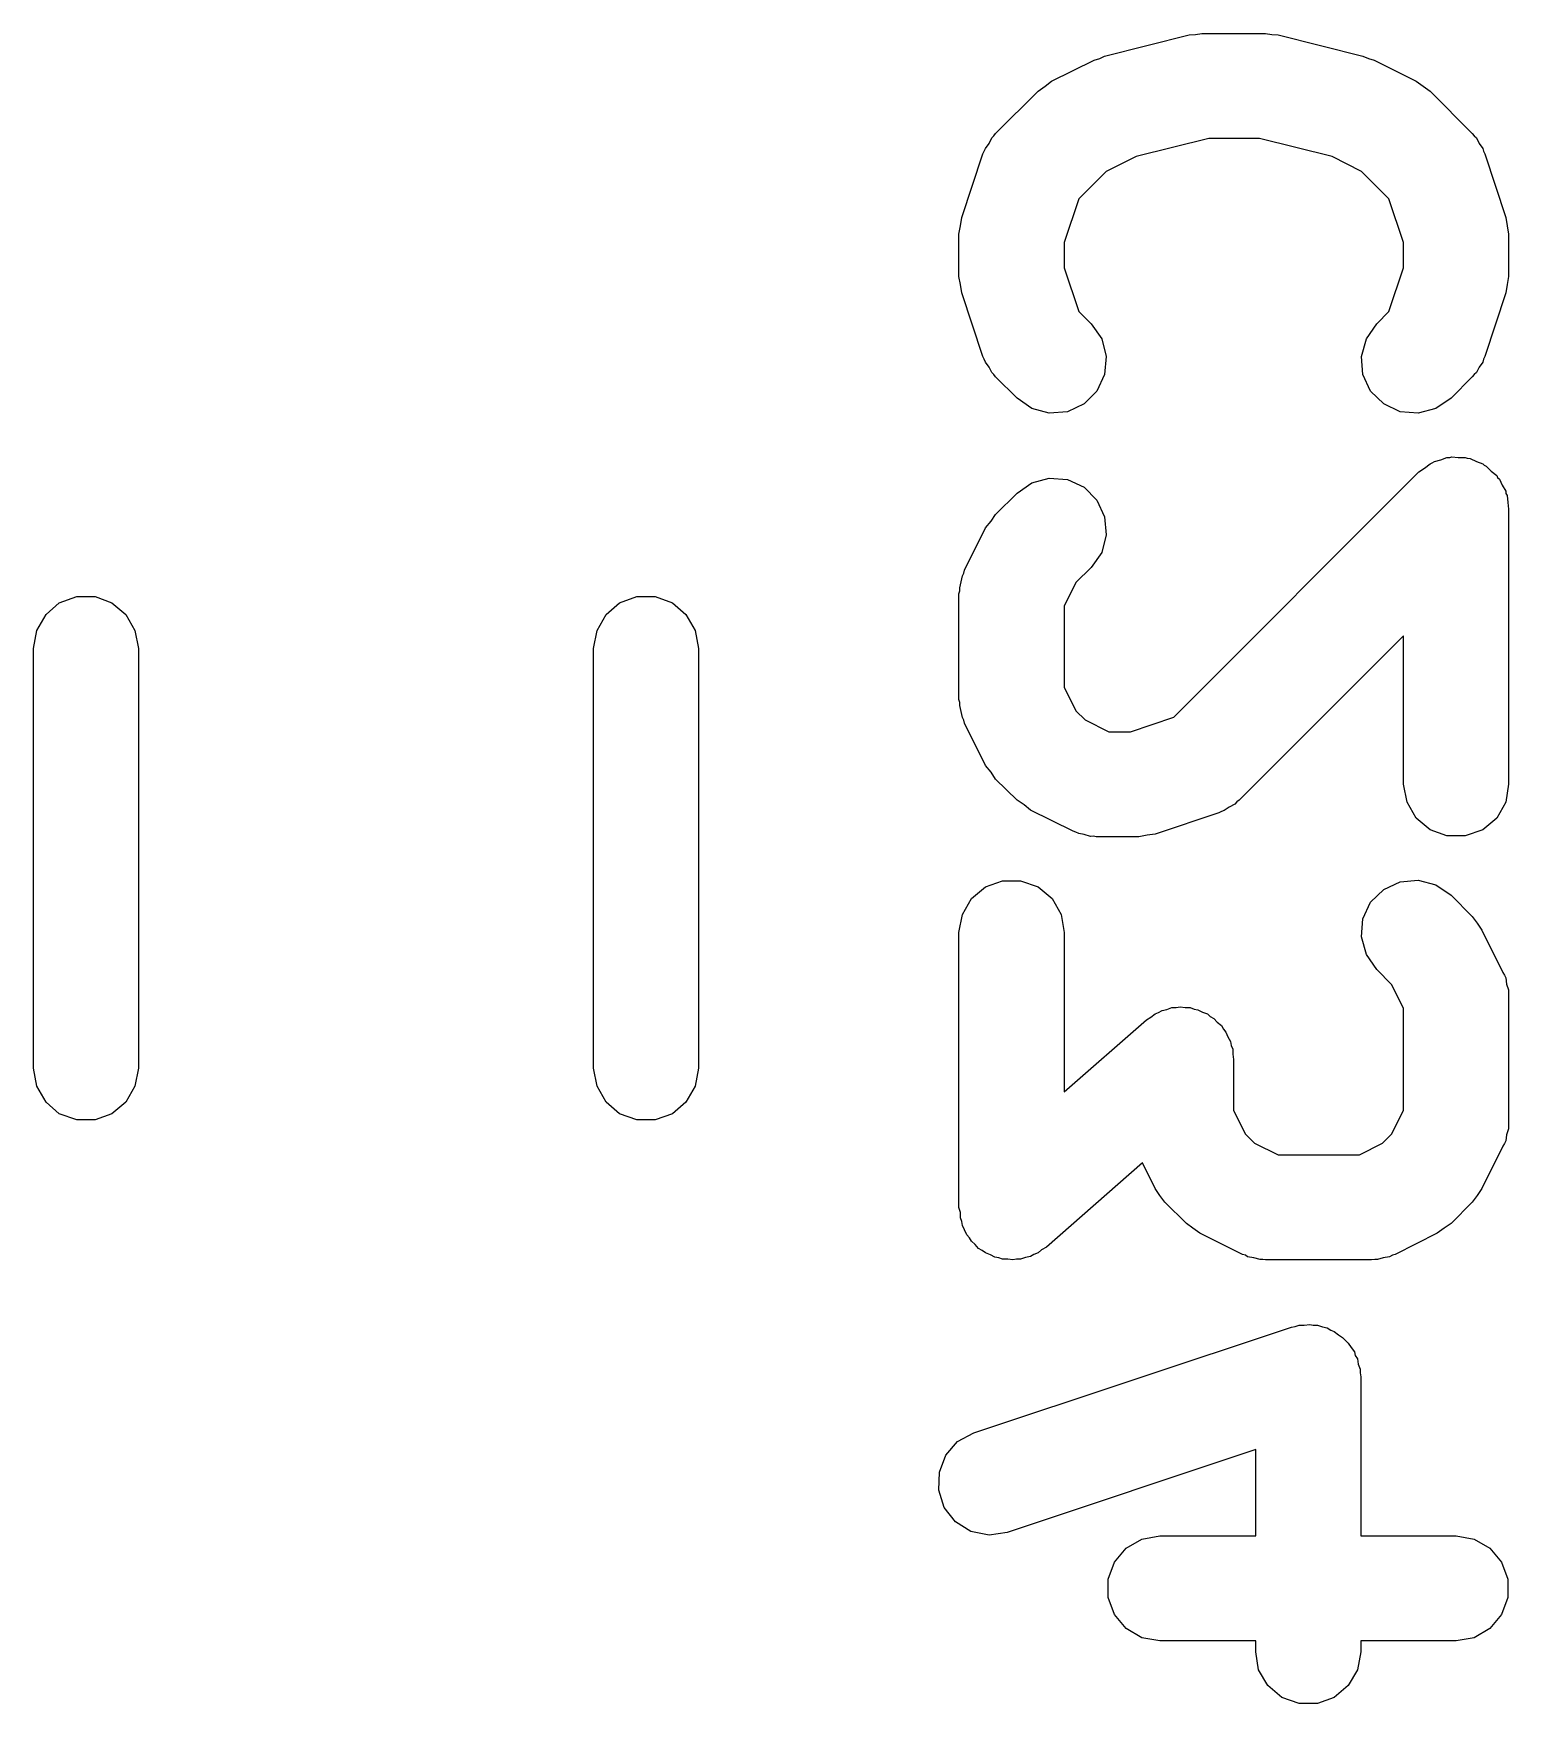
# Model space of a CAD drawing. Extents: x 103 to 139.4, y -103.3 to -91.2.
# Drawn here: x 103.025 to 105.132, y -96.458 to -94.071 of the extents above; entities that cross this region are included whole.
import ezdxf

# ---------------------------------------------------------------- set-up
doc = ezdxf.new("R2010")
doc.units = 0
doc.header["$MEASUREMENT"] = 0
doc.layers.add('BLACK', color=7, linetype='CONTINUOUS')

msp = doc.modelspace()

# ---------------------------------------------------------------- linework, layer by layer
at = {"layer": 'Black'}
for p, q in [((104.555, -94.1038), (104.676, -94.0735)), ((104.676, -94.0735), (104.685, -94.0729)), ((104.685, -94.0729), (104.694, -94.0713)), ((104.694, -94.0713), (104.785, -94.0713)), ((104.785, -94.0713), (104.794, -94.0729)), ((104.794, -94.0729), (104.803, -94.0735)), ((104.803, -94.0735), (104.924, -94.1038)), ((104.479, -94.1397), (104.54, -94.1095)), ((104.54, -94.1095), (104.548, -94.1071)), ((104.548, -94.1071), (104.555, -94.1038)), ((104.924, -94.1038), (104.932, -94.1071)), ((104.932, -94.1071), (104.94, -94.1095)), ((104.94, -94.1095), (105, -94.1397)), ((104.46, -94.1538), (104.47, -94.1469)), ((104.47, -94.1469), (104.479, -94.1397)), ((105, -94.1397), (105.01, -94.1469)), ((105.01, -94.1469), (105.02, -94.1538)), ((104.399, -94.2142), (104.46, -94.1538)), ((105.02, -94.1538), (105.08, -94.2142)), ((104.394, -94.2206), (104.397, -94.2178)), ((104.397, -94.2178), (104.399, -94.2142)), ((105.08, -94.2142), (105.083, -94.2178)), ((105.083, -94.2178), (105.086, -94.2206)), ((104.381, -94.2435), (104.383, -94.2397)), ((104.383, -94.2397), (104.385, -94.2356)), ((104.385, -94.2356), (104.39, -94.2284)), ((104.39, -94.2284), (104.394, -94.2206)), ((104.704, -94.2213), (104.6, -94.2473)), ((104.776, -94.2213), (104.704, -94.2213)), ((104.88, -94.2473), (104.776, -94.2213)), ((105.086, -94.2206), (105.09, -94.2284)), ((105.09, -94.2284), (105.095, -94.2356)), ((105.095, -94.2356), (105.096, -94.2397)), ((105.096, -94.2397), (105.098, -94.2435)), ((104.351, -94.3343), (104.381, -94.2435)), ((104.6, -94.2473), (104.557, -94.2684)), ((104.922, -94.2684), (104.88, -94.2473)), ((105.098, -94.2435), (105.128, -94.3343)), ((104.557, -94.2684), (104.518, -94.3078)), ((104.961, -94.3078), (104.922, -94.2684)), ((104.518, -94.3078), (104.497, -94.3701)), ((104.982, -94.3701), (104.961, -94.3078)), ((104.349, -94.3461), (104.351, -94.3343)), ((105.128, -94.3343), (105.13, -94.3461)), ((104.347, -94.358), (104.349, -94.3461)), ((104.347, -94.4185), (104.347, -94.358)), ((105.13, -94.3461), (105.132, -94.358)), ((105.132, -94.358), (105.132, -94.4185)), ((104.497, -94.3701), (104.497, -94.4063)), ((104.982, -94.4063), (104.982, -94.3701)), ((104.497, -94.4063), (104.518, -94.4687)), ((104.961, -94.4687), (104.982, -94.4063)), ((104.349, -94.4303), (104.347, -94.4185)), ((104.351, -94.4422), (104.349, -94.4303)), ((105.13, -94.4303), (105.128, -94.4422)), ((105.132, -94.4185), (105.13, -94.4303)), ((104.381, -94.5329), (104.351, -94.4422)), ((105.128, -94.4422), (105.098, -94.5329)), ((104.518, -94.4687), (104.536, -94.4864)), ((104.944, -94.4864), (104.961, -94.4687)), ((104.536, -94.4864), (104.551, -94.5077)), ((104.929, -94.5077), (104.944, -94.4864)), ((104.551, -94.5077), (104.557, -94.5329)), ((104.922, -94.5329), (104.929, -94.5077)), ((104.383, -94.5367), (104.381, -94.5329)), ((104.385, -94.5409), (104.383, -94.5367)), ((104.39, -94.5481), (104.385, -94.5409)), ((104.394, -94.5558), (104.39, -94.5481)), ((104.557, -94.5329), (104.555, -94.5588)), ((104.924, -94.5588), (104.922, -94.5329)), ((105.09, -94.5481), (105.086, -94.5558)), ((105.095, -94.5409), (105.09, -94.5481)), ((105.096, -94.5367), (105.095, -94.5409)), ((105.098, -94.5329), (105.096, -94.5367)), ((104.397, -94.5587), (104.394, -94.5558)), ((104.399, -94.5622), (104.397, -94.5587)), ((104.43, -94.5924), (104.399, -94.5622)), ((104.555, -94.5588), (104.544, -94.5824)), ((104.935, -94.5824), (104.924, -94.5588)), ((105.08, -94.5622), (105.05, -94.5924)), ((105.083, -94.5587), (105.08, -94.5622)), ((105.086, -94.5558), (105.083, -94.5587)), ((104.451, -94.6074), (104.43, -94.5924)), ((104.526, -94.6008), (104.502, -94.6118)), ((104.544, -94.5824), (104.526, -94.6008)), ((104.954, -94.6008), (104.935, -94.5824)), ((104.977, -94.6118), (104.954, -94.6008)), ((105.05, -94.5924), (105.028, -94.6074)), ((104.476, -94.6141), (104.451, -94.6074)), ((104.502, -94.6118), (104.476, -94.6141)), ((105.003, -94.6141), (104.977, -94.6118)), ((105.028, -94.6074), (105.003, -94.6141)), ((105.004, -94.698), (105.012, -94.6924)), ((105.012, -94.6924), (105.02, -94.6861)), ((105.02, -94.6861), (105.023, -94.685)), ((105.023, -94.685), (105.026, -94.6831)), ((105.026, -94.6831), (105.035, -94.6806)), ((105.035, -94.6806), (105.044, -94.6772)), ((105.044, -94.6772), (105.048, -94.6772)), ((105.048, -94.6772), (105.051, -94.6764)), ((105.051, -94.6764), (105.06, -94.6772)), ((105.06, -94.6772), (105.07, -94.6772)), ((105.07, -94.6772), (105.073, -94.6783)), ((105.073, -94.6783), (105.077, -94.6786)), ((105.077, -94.6786), (105.086, -94.6828)), ((105.086, -94.6828), (105.095, -94.6861)), ((105.095, -94.6861), (105.097, -94.6882)), ((105.097, -94.6882), (105.1, -94.6896)), ((105.1, -94.6896), (105.107, -94.6966)), ((104.43, -94.7283), (104.451, -94.7133)), ((104.451, -94.7133), (104.476, -94.7066)), ((104.476, -94.7066), (104.502, -94.7089)), ((104.502, -94.7089), (104.526, -94.7199)), ((104.526, -94.7199), (104.544, -94.7383)), ((104.654, -95.0484), (105.004, -94.698)), ((105.107, -94.6966), (105.115, -94.7029)), ((105.115, -94.7029), (105.116, -94.7057)), ((105.116, -94.7057), (105.119, -94.7081)), ((105.119, -94.7081), (105.123, -94.7169)), ((105.123, -94.7169), (105.128, -94.7254)), ((104.399, -94.7585), (104.43, -94.7283)), ((104.544, -94.7383), (104.555, -94.7619)), ((105.128, -94.7254), (105.128, -94.7287)), ((105.128, -94.7287), (105.13, -94.7317)), ((105.13, -94.7317), (105.131, -94.7414)), ((105.131, -94.7414), (105.132, -94.7511)), ((104.393, -94.7684), (104.399, -94.7585)), ((104.555, -94.7619), (104.557, -94.7878)), ((105.132, -94.7511), (105.132, -95.1442)), ((104.355, -94.8385), (104.385, -94.778)), ((104.385, -94.778), (104.393, -94.7684)), ((104.557, -94.7878), (104.551, -94.813)), ((104.551, -94.813), (104.536, -94.8343)), ((104.354, -94.8426), (104.355, -94.8385)), ((104.536, -94.8343), (104.514, -94.856)), ((104.348, -94.8635), (104.35, -94.855)), ((104.35, -94.855), (104.352, -94.8464)), ((104.352, -94.8464), (104.354, -94.8426)), ((104.514, -94.856), (104.497, -94.8897)), ((103.043, -94.9018), (103.062, -94.885)), ((103.062, -94.885), (103.087, -94.8761)), ((103.087, -94.8761), (103.113, -94.8761)), ((103.113, -94.8761), (103.137, -94.885)), ((103.137, -94.885), (103.157, -94.9018)), ((103.843, -94.9018), (103.862, -94.885)), ((103.862, -94.885), (103.887, -94.8761)), ((103.887, -94.8761), (103.913, -94.8761)), ((103.913, -94.8761), (103.938, -94.885)), ((103.938, -94.885), (103.957, -94.9018)), ((104.347, -94.872), (104.348, -94.8678)), ((104.347, -95.0232), (104.347, -94.872)), ((104.348, -94.8678), (104.348, -94.8635)), ((103.03, -94.9243), (103.043, -94.9018)), ((103.157, -94.9018), (103.17, -94.9243)), ((103.83, -94.9243), (103.843, -94.9018)), ((103.957, -94.9018), (103.97, -94.9243)), ((104.497, -94.8897), (104.497, -95.0055)), ((103.025, -94.95), (103.03, -94.9243)), ((103.17, -94.9243), (103.175, -94.95)), ((103.825, -94.95), (103.83, -94.9243)), ((103.97, -94.9243), (103.975, -94.95)), ((104.982, -94.9321), (104.747, -95.167)), ((104.982, -95.1442), (104.982, -94.9321)), ((103.025, -95.45), (103.025, -94.95)), ((103.175, -94.95), (103.175, -95.45)), ((103.825, -95.45), (103.825, -94.95)), ((103.975, -94.95), (103.975, -95.45)), ((104.497, -95.0055), (104.514, -95.0393)), ((104.348, -95.0275), (104.347, -95.0232)), ((104.348, -95.0318), (104.348, -95.0275)), ((104.35, -95.0402), (104.348, -95.0318)), ((104.352, -95.0489), (104.35, -95.0402)), ((104.354, -95.0526), (104.352, -95.0489)), ((104.355, -95.0568), (104.354, -95.0526)), ((104.514, -95.0393), (104.527, -95.0523)), ((104.527, -95.0523), (104.561, -95.0692)), ((104.592, -95.0692), (104.654, -95.0484)), ((104.385, -95.1172), (104.355, -95.0568)), ((104.561, -95.0692), (104.592, -95.0692)), ((104.393, -95.1269), (104.385, -95.1172)), ((104.399, -95.1367), (104.393, -95.1269)), ((104.43, -95.167), (104.399, -95.1367)), ((104.987, -95.1698), (104.982, -95.1442)), ((105.132, -95.1442), (105.128, -95.1698)), ((104.44, -95.1738), (104.43, -95.167)), ((104.741, -95.1727), (104.733, -95.1769)), ((104.744, -95.1694), (104.741, -95.1727)), ((104.747, -95.167), (104.744, -95.1694)), ((105, -95.1924), (104.987, -95.1698)), ((105.128, -95.1698), (105.115, -95.1924)), ((104.449, -95.181), (104.44, -95.1738)), ((104.51, -95.2112), (104.449, -95.181)), ((104.718, -95.1851), (104.627, -95.2153)), ((104.722, -95.183), (104.718, -95.1851)), ((104.726, -95.1819), (104.722, -95.183)), ((104.733, -95.1769), (104.726, -95.1819)), ((105.02, -95.2091), (105, -95.1924)), ((105.115, -95.1924), (105.095, -95.2091)), ((104.514, -95.2125), (104.51, -95.2112)), ((104.518, -95.2146), (104.514, -95.2125)), ((104.526, -95.2162), (104.518, -95.2146)), ((104.535, -95.2187), (104.526, -95.2162)), ((104.539, -95.2184), (104.535, -95.2187)), ((104.543, -95.2192), (104.539, -95.2184)), ((104.604, -95.2192), (104.543, -95.2192)), ((104.616, -95.2171), (104.604, -95.2192)), ((104.627, -95.2153), (104.616, -95.2171)), ((105.044, -95.218), (105.02, -95.2091)), ((105.07, -95.218), (105.044, -95.218)), ((105.095, -95.2091), (105.07, -95.218)), ((104.365, -95.3076), (104.385, -95.2909)), ((104.385, -95.2909), (104.409, -95.282)), ((104.409, -95.282), (104.435, -95.282)), ((104.435, -95.282), (104.46, -95.2909)), ((104.46, -95.2909), (104.48, -95.3076)), ((104.954, -95.2944), (104.977, -95.2834)), ((104.977, -95.2834), (105.003, -95.2811)), ((105.003, -95.2811), (105.028, -95.2879)), ((105.028, -95.2879), (105.05, -95.3028)), ((104.352, -95.3302), (104.365, -95.3076)), ((104.48, -95.3076), (104.493, -95.3302)), ((104.924, -95.3364), (104.935, -95.3128)), ((104.935, -95.3128), (104.954, -95.2944)), ((105.05, -95.3028), (105.08, -95.333)), ((104.347, -95.3558), (104.352, -95.3302)), ((104.493, -95.3302), (104.497, -95.3558)), ((104.922, -95.3624), (104.924, -95.3364)), ((105.08, -95.333), (105.087, -95.3429)), ((104.347, -95.7489), (104.347, -95.3558)), ((104.497, -95.3558), (104.497, -95.5836)), ((104.929, -95.3875), (104.922, -95.3624)), ((105.087, -95.3429), (105.094, -95.3525)), ((105.094, -95.3525), (105.124, -95.413)), ((104.944, -95.4089), (104.929, -95.3875)), ((104.965, -95.4305), (104.944, -95.4089)), ((104.982, -95.4643), (104.965, -95.4305)), ((105.124, -95.413), (105.126, -95.4171)), ((105.126, -95.4171), (105.128, -95.4209)), ((105.128, -95.4209), (105.129, -95.4296)), ((105.129, -95.4296), (105.132, -95.438)), ((103.025, -95.55), (103.025, -95.45)), ((103.175, -95.45), (103.175, -95.55)), ((103.825, -95.55), (103.825, -95.45)), ((103.975, -95.45), (103.975, -95.55)), ((105.132, -95.438), (105.132, -95.4423)), ((105.132, -95.4423), (105.132, -95.4465)), ((105.132, -95.4465), (105.132, -95.628)), ((104.497, -95.5836), (104.615, -95.4808)), ((104.615, -95.4808), (104.621, -95.477)), ((104.621, -95.477), (104.627, -95.4723)), ((104.627, -95.4723), (104.632, -95.4703)), ((104.632, -95.4703), (104.637, -95.4673)), ((104.637, -95.4673), (104.644, -95.4659)), ((104.644, -95.4659), (104.651, -95.4634)), ((104.651, -95.4634), (104.657, -95.4634)), ((104.657, -95.4634), (104.663, -95.4623)), ((104.663, -95.4623), (104.67, -95.4634)), ((104.67, -95.4634), (104.677, -95.4634)), ((104.677, -95.4634), (104.683, -95.4654)), ((104.683, -95.4654), (104.688, -95.4663)), ((104.688, -95.4663), (104.695, -95.4698)), ((104.695, -95.4698), (104.702, -95.4723)), ((104.702, -95.4723), (104.706, -95.476)), ((104.706, -95.476), (104.711, -95.4788)), ((104.711, -95.4788), (104.716, -95.4843)), ((104.982, -95.6103), (104.982, -95.4643)), ((104.716, -95.4843), (104.722, -95.4891)), ((104.722, -95.4891), (104.725, -95.4941)), ((104.725, -95.4941), (104.728, -95.4984)), ((104.728, -95.4984), (104.731, -95.5053)), ((104.731, -95.5053), (104.735, -95.5116)), ((104.735, -95.5116), (104.736, -95.5173)), ((104.736, -95.5173), (104.738, -95.5227)), ((104.738, -95.5227), (104.738, -95.53)), ((104.738, -95.53), (104.739, -95.5373)), ((103.03, -95.5757), (103.025, -95.55)), ((103.175, -95.55), (103.17, -95.5757)), ((103.83, -95.5757), (103.825, -95.55)), ((103.975, -95.55), (103.97, -95.5757)), ((104.739, -95.5373), (104.739, -95.6103)), ((103.043, -95.5982), (103.03, -95.5757)), ((103.17, -95.5757), (103.157, -95.5982)), ((103.843, -95.5982), (103.83, -95.5757)), ((103.97, -95.5757), (103.957, -95.5982)), ((103.062, -95.615), (103.043, -95.5982)), ((103.157, -95.5982), (103.137, -95.615)), ((103.862, -95.615), (103.843, -95.5982)), ((103.957, -95.5982), (103.938, -95.615)), ((103.087, -95.6239), (103.062, -95.615)), ((103.113, -95.6239), (103.087, -95.6239)), ((103.137, -95.615), (103.113, -95.6239)), ((103.887, -95.6239), (103.862, -95.615)), ((103.913, -95.6239), (103.887, -95.6239)), ((103.938, -95.615), (103.913, -95.6239)), ((104.739, -95.6103), (104.756, -95.644)), ((104.965, -95.644), (104.982, -95.6103)), ((104.756, -95.644), (104.769, -95.6571)), ((104.952, -95.657), (104.965, -95.644)), ((105.129, -95.645), (105.128, -95.6536)), ((105.132, -95.6366), (105.129, -95.645)), ((105.132, -95.628), (105.132, -95.6322)), ((105.132, -95.6322), (105.132, -95.6366)), ((104.769, -95.6571), (104.803, -95.6739)), ((104.803, -95.6739), (104.919, -95.6739)), ((104.919, -95.6739), (104.952, -95.657)), ((105.124, -95.6615), (105.094, -95.722)), ((105.126, -95.6574), (105.124, -95.6615)), ((105.128, -95.6536), (105.126, -95.6574)), ((104.609, -95.6852), (104.472, -95.8054)), ((104.627, -95.722), (104.609, -95.6852)), ((104.634, -95.7317), (104.627, -95.722)), ((105.094, -95.722), (105.087, -95.7317)), ((104.641, -95.7415), (104.634, -95.7317)), ((104.672, -95.7717), (104.641, -95.7415)), ((105.08, -95.7415), (105.05, -95.7717)), ((105.087, -95.7317), (105.08, -95.7415)), ((104.349, -95.7562), (104.347, -95.7489)), ((104.349, -95.7635), (104.349, -95.7562)), ((104.351, -95.7689), (104.349, -95.7635)), ((104.352, -95.7746), (104.351, -95.7689)), ((104.355, -95.7809), (104.352, -95.7746)), ((104.358, -95.7878), (104.355, -95.7809)), ((104.362, -95.7921), (104.358, -95.7878)), ((104.365, -95.7971), (104.362, -95.7921)), ((104.681, -95.7786), (104.672, -95.7717)), ((104.691, -95.7858), (104.681, -95.7786)), ((104.752, -95.816), (104.691, -95.7858)), ((105.03, -95.7858), (104.97, -95.816)), ((105.04, -95.7786), (105.03, -95.7858)), ((105.05, -95.7717), (105.04, -95.7786)), ((104.37, -95.8018), (104.365, -95.7971)), ((104.375, -95.8074), (104.37, -95.8018)), ((104.38, -95.8102), (104.375, -95.8074)), ((104.385, -95.8139), (104.38, -95.8102)), ((104.392, -95.8164), (104.385, -95.8139)), ((104.398, -95.8199), (104.392, -95.8164)), ((104.454, -95.8159), (104.449, -95.8189)), ((104.46, -95.8139), (104.454, -95.8159)), ((104.465, -95.8092), (104.46, -95.8139)), ((104.472, -95.8054), (104.465, -95.8092)), ((104.756, -95.8172), (104.752, -95.816)), ((104.759, -95.8194), (104.756, -95.8172)), ((104.966, -95.8172), (104.962, -95.8194)), ((104.97, -95.816), (104.966, -95.8172)), ((104.404, -95.8208), (104.398, -95.8199)), ((104.409, -95.8228), (104.404, -95.8208)), ((104.417, -95.8228), (104.409, -95.8228)), ((104.424, -95.8239), (104.417, -95.8228)), ((104.429, -95.8228), (104.424, -95.8239)), ((104.435, -95.8228), (104.429, -95.8228)), ((104.442, -95.8203), (104.435, -95.8228)), ((104.449, -95.8189), (104.442, -95.8203)), ((104.768, -95.8209), (104.759, -95.8194)), ((104.777, -95.8234), (104.768, -95.8209)), ((104.781, -95.8232), (104.777, -95.8234)), ((104.785, -95.8239), (104.781, -95.8232)), ((104.936, -95.8239), (104.785, -95.8239)), ((104.941, -95.8232), (104.936, -95.8239)), ((104.945, -95.8234), (104.941, -95.8232)), ((104.953, -95.8209), (104.945, -95.8234)), ((104.962, -95.8194), (104.953, -95.8209)), ((104.368, -96.0709), (104.822, -95.9197)), ((104.822, -95.9197), (104.827, -95.9189)), ((104.827, -95.9189), (104.833, -95.917)), ((104.833, -95.917), (104.84, -95.917)), ((104.84, -95.917), (104.848, -95.9159)), ((104.848, -95.9159), (104.853, -95.917)), ((104.853, -95.917), (104.859, -95.917)), ((104.859, -95.917), (104.866, -95.9196)), ((104.866, -95.9196), (104.873, -95.9211)), ((104.873, -95.9211), (104.878, -95.924)), ((104.878, -95.924), (104.883, -95.9259)), ((104.883, -95.9259), (104.889, -95.9308)), ((104.889, -95.9308), (104.895, -95.9347)), ((104.895, -95.9347), (104.899, -95.9391)), ((104.899, -95.9391), (104.903, -95.9426)), ((104.903, -95.9426), (104.907, -95.9492)), ((104.907, -95.9492), (104.912, -95.9551)), ((104.912, -95.9551), (104.913, -95.9604)), ((104.913, -95.9604), (104.916, -95.9652)), ((104.916, -95.9652), (104.917, -95.9726)), ((104.917, -95.9726), (104.92, -95.9798)), ((104.92, -95.9798), (104.92, -95.9854)), ((104.92, -95.9854), (104.921, -95.9908)), ((104.921, -95.9908), (104.921, -96.2182)), ((104.345, -96.0833), (104.368, -96.0709)), ((104.319, -96.127), (104.328, -96.1028)), ((104.328, -96.1028), (104.345, -96.0833)), ((104.771, -96.0949), (104.416, -96.2132)), ((104.771, -96.2182), (104.771, -96.0949)), ((104.318, -96.153), (104.319, -96.127)), ((104.326, -96.1777), (104.318, -96.153)), ((104.342, -96.1981), (104.326, -96.1777)), ((104.364, -96.2118), (104.342, -96.1981)), ((104.39, -96.217), (104.364, -96.2118)), ((104.416, -96.2132), (104.39, -96.217)), ((104.586, -96.2358), (104.608, -96.2227)), ((104.608, -96.2227), (104.634, -96.2182)), ((104.634, -96.2182), (104.771, -96.2182)), ((104.921, -96.2182), (105.057, -96.2182)), ((105.057, -96.2182), (105.083, -96.2227)), ((105.083, -96.2227), (105.105, -96.2358)), ((104.569, -96.2557), (104.586, -96.2358)), ((105.105, -96.2358), (105.122, -96.2557)), ((104.56, -96.2802), (104.569, -96.2557)), ((105.122, -96.2557), (105.131, -96.2802)), ((104.56, -96.3062), (104.56, -96.2802)), ((105.131, -96.2802), (105.131, -96.3062)), ((104.569, -96.3307), (104.56, -96.3062)), ((105.131, -96.3062), (105.122, -96.3307)), ((104.586, -96.3507), (104.569, -96.3307)), ((105.122, -96.3307), (105.105, -96.3507)), ((104.608, -96.3637), (104.586, -96.3507)), ((104.634, -96.3682), (104.608, -96.3637)), ((105.083, -96.3637), (105.057, -96.3682)), ((105.105, -96.3507), (105.083, -96.3637)), ((104.771, -96.3682), (104.634, -96.3682)), ((104.771, -96.3839), (104.771, -96.3682)), ((104.775, -96.4096), (104.771, -96.3839)), ((104.921, -96.3839), (104.916, -96.4096)), ((105.057, -96.3682), (104.921, -96.3682)), ((104.921, -96.3682), (104.921, -96.3839)), ((104.788, -96.4321), (104.775, -96.4096)), ((104.916, -96.4096), (104.903, -96.4321)), ((104.808, -96.4489), (104.788, -96.4321)), ((104.903, -96.4321), (104.883, -96.4489)), ((104.833, -96.4578), (104.808, -96.4489)), ((104.859, -96.4578), (104.833, -96.4578)), ((104.883, -96.4489), (104.859, -96.4578))]:
    msp.add_line(p, q, dxfattribs=at)

doc.saveas('drawing.dxf')
